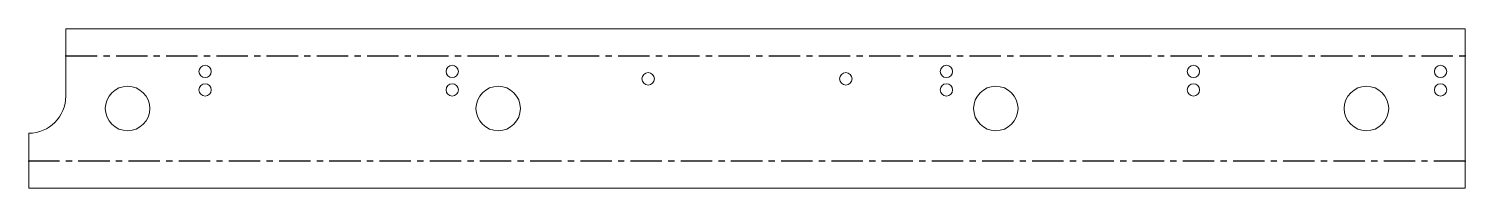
# Model space of a CAD drawing. Header units: millimetres. Extents: x -581 to 0, y -12 to 52.
import ezdxf

# ---------------------------------------------------------------- set-up
doc = ezdxf.new("R2010")
doc.units = ezdxf.units.MM
doc.header["$PDSIZE"] = -1
doc.linetypes.add('CENTERX2', pattern=[20.32, 12.7, -2.54, 2.54, -2.54])

msp = doc.modelspace()

# ---------------------------------------------------------------- linework, layer by layer
at = {"color": 7, "linetype": 'Continuous', "lineweight": 15}
for p, q in [((-566.4, 25), (-566.4, 52.25)), ((-566.4, 52.25), (0, 52.25)), ((0, -12.25), (0, 52.25)), ((-581.4, 10), (-581.4, -12.25)), ((0, -12.25), (-581.4, -12.25))]:
    msp.add_line(p, q, dxfattribs=at)
at = {"color": 7, "linetype": 'CENTERX2'}
for p, q in [((-566.4, 41.36), (0, 41.36)), ((0, -1.36), (-581.4, -1.36))]:
    msp.add_line(p, q, dxfattribs=at)
at = {"color": 7, "linetype": 'Continuous', "lineweight": 15}
for centre, radius in [((-510, 35), 2.5), ((-410, 35), 2.5), ((-210, 35), 2.5), ((-110, 35), 2.5), ((-10, 35), 2.5), ((-510, 27.5), 2.5), ((-410, 27.5), 2.5), ((-330.7, 32), 2.5), ((-250.7, 32), 2.5), ((-210, 27.5), 2.5), ((-110, 27.5), 2.5), ((-10, 27.5), 2.5), ((-541.4, 20), 9), ((-391.4, 20), 9), ((-190, 20), 9), ((-40, 20), 9)]:
    msp.add_circle(centre, radius, dxfattribs=at)
msp.add_arc((-581.4, 25), 15, 270, 0, dxfattribs=at)
at = {"color": 7, "linetype": 'Continuous'}
for p in [(-566.4, 41.36), (0, 41.36), (-581.4, -1.36), (0, -1.36)]:
    msp.add_point(p, dxfattribs=at)

doc.saveas('drawing.dxf')
